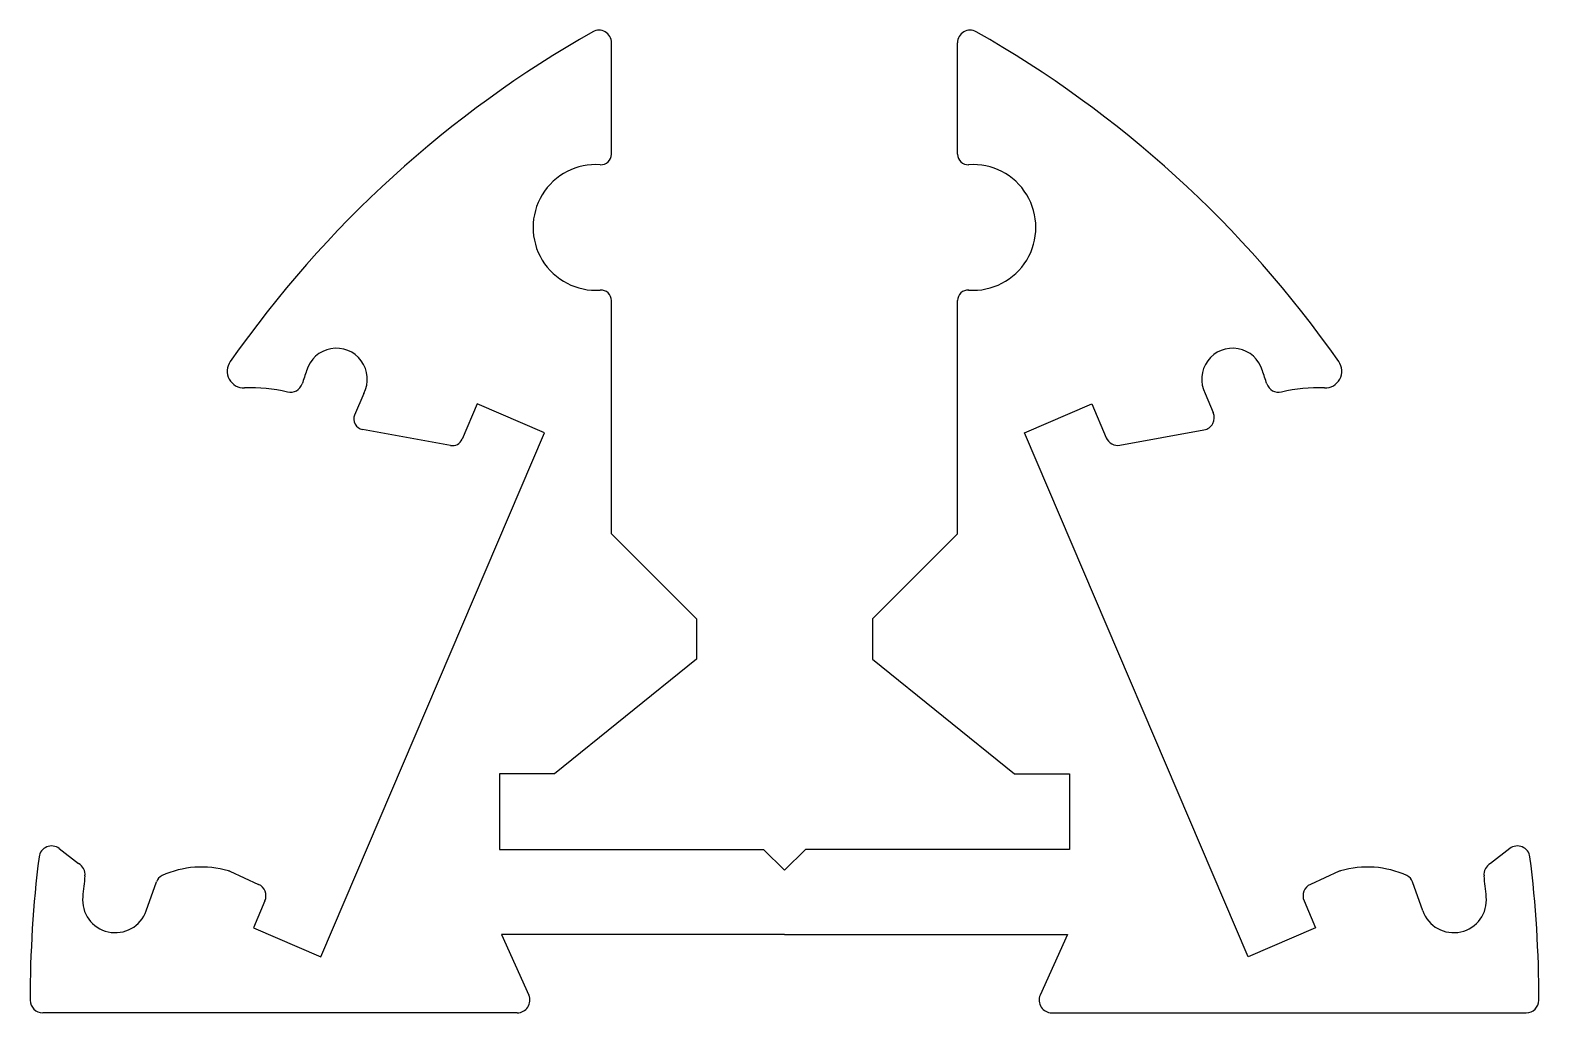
# Model space of a CAD drawing. Extents: x 206.6 to 242.6, y 690.6 to 714.
import ezdxf

# ---------------------------------------------------------------- set-up
doc = ezdxf.new("R2010")
doc.units = 0
doc.layers.get('0').update_dxf_attribs({"linetype": 'CONTINUOUS'})

msp = doc.modelspace()

# ---------------------------------------------------------------- linework, layer by layer
for p, q in [((220.449, 711.072), (220.449, 713.732)), ((228.706, 711.072), (228.706, 713.732)), ((220.449, 702.015), (220.449, 707.58)), ((228.706, 702.015), (228.706, 707.58)), ((214.539, 705.364), (214.319, 704.849)), ((234.616, 705.364), (234.811, 704.907)), ((217.244, 705.113), (216.884, 704.271)), ((218.853, 704.425), (217.244, 705.113)), ((230.302, 704.425), (231.911, 705.113)), ((231.911, 705.113), (232.255, 704.308)), ((213.51, 691.923), (218.853, 704.425)), ((216.61, 704.124), (214.504, 704.505)), ((235.645, 691.923), (230.302, 704.425)), ((232.584, 704.131), (234.589, 704.494)), ((222.477, 699.987), (220.449, 702.015)), ((226.677, 699.987), (228.706, 702.015)), ((222.477, 699.987), (222.477, 699.022)), ((226.677, 699.987), (226.677, 699.022)), ((222.477, 699.022), (219.092, 696.287)), ((226.677, 699.022), (230.063, 696.287)), ((219.092, 696.287), (217.777, 696.287)), ((217.777, 696.287), (217.777, 694.487)), ((230.063, 696.287), (231.377, 696.287)), ((231.377, 696.287), (231.377, 694.487)), ((207.268, 694.505), (207.727, 694.152)), ((217.777, 694.487), (224.079, 694.487)), ((224.577, 693.987), (224.079, 694.487)), ((224.577, 693.987), (225.076, 694.487)), ((231.377, 694.487), (225.076, 694.487)), ((241.887, 694.505), (241.428, 694.152)), ((211.34, 693.963), (212.026, 693.652)), ((237.815, 693.963), (237.129, 693.652)), ((209.345, 693.022), (209.589, 693.716)), ((239.81, 693.022), (239.566, 693.716)), ((212.178, 693.26), (211.901, 692.611)), ((236.977, 693.26), (237.254, 692.611)), ((211.901, 692.611), (213.51, 691.923)), ((217.823, 692.456), (218.474, 691.01)), ((224.577, 692.456), (217.823, 692.456)), ((224.577, 692.456), (231.332, 692.456)), ((231.332, 692.456), (230.681, 691.01)), ((237.254, 692.611), (235.645, 691.923)), ((218.201, 690.587), (206.875, 690.587)), ((230.954, 690.587), (242.28, 690.587))]:
    msp.add_line(p, q)
for centre, radius, start, end in [((233.045, 690.959), 26.47, 119.5223, 145.0452), ((220.149, 713.732), 0.3, 0, 119.5223), ((229.006, 713.732), 0.3, 60.4777, 180), ((216.11, 690.959), 26.47, 34.9548, 60.4777), ((220.077, 709.326), 1.5, 86.0056, 273.9944), ((220.199, 711.072), 0.25, 266.0056, 0), ((228.956, 711.072), 0.25, 180, 273.9944), ((229.077, 709.326), 1.5, 266.0056, 93.9944), ((220.199, 707.58), 0.25, 0, 93.9944), ((228.956, 707.58), 0.25, 86.0056, 180), ((213.883, 705.704), 0.739, 332.6416, 163.9731), ((235.272, 705.704), 0.739, 16.0269, 207.3584), ((211.678, 705.896), 0.4, 145.0452, 271.8915), ((237.477, 705.896), 0.4, 268.1085, 34.9548), ((240.151, 696.583), 28.544, 160.931, 161.5909), ((209.004, 696.583), 28.544, 18.4091, 19.069), ((211.825, 701.446), 4.052, 77.2889, 91.8915), ((212.782, 705.692), 0.3, 257.2889, 341.5909), ((236.373, 705.692), 0.3, 198.4091, 282.7111), ((237.33, 701.446), 4.052, 88.1085, 102.7111), ((214.549, 704.751), 0.25, 156.8579, 259.7412), ((234.535, 704.789), 0.3, 280.2588, 23.1421), ((216.654, 704.37), 0.25, 259.7412, 336.8579), ((232.531, 704.426), 0.3, 203.1421, 280.2588), ((207.085, 694.268), 0.3, 52.3758, 172.7375), ((242.07, 694.268), 0.3, 7.2625, 127.6242), ((233.045, 690.959), 26.47, 172.7375, 180.1588), ((216.11, 690.959), 26.47, 359.8412, 7.2625), ((207.584, 693.888), 0.3, 353.3936, 61.5217), ((236.236, 690.57), 28.544, 173.3936, 174.3945), ((209.825, 693.633), 0.25, 114.519, 160.6041), ((210.668, 691.785), 2.281, 73.7347, 114.519), ((211.237, 693.735), 0.25, 65.6084, 73.7347), ((237.918, 693.735), 0.25, 106.2653, 114.3916), ((238.487, 691.785), 2.281, 65.481, 106.2653), ((239.33, 693.633), 0.25, 19.3959, 65.481), ((241.571, 693.888), 0.3, 118.4783, 186.6064), ((212.918, 690.57), 28.544, 5.6055, 6.6064), ((211.902, 693.378), 0.3, 336.8579, 65.6084), ((237.253, 693.378), 0.3, 114.3916, 203.1421), ((208.607, 693.281), 0.782, 174.3945, 340.6041), ((240.548, 693.281), 0.782, 199.3959, 5.6055), ((218.201, 690.887), 0.3, 270, 24.2534), ((230.954, 690.887), 0.3, 155.7466, 270), ((206.875, 690.887), 0.3, 180.1588, 270), ((242.28, 690.887), 0.3, 270, 359.8412)]:
    msp.add_arc(centre, radius, start, end)

doc.saveas('drawing.dxf')
